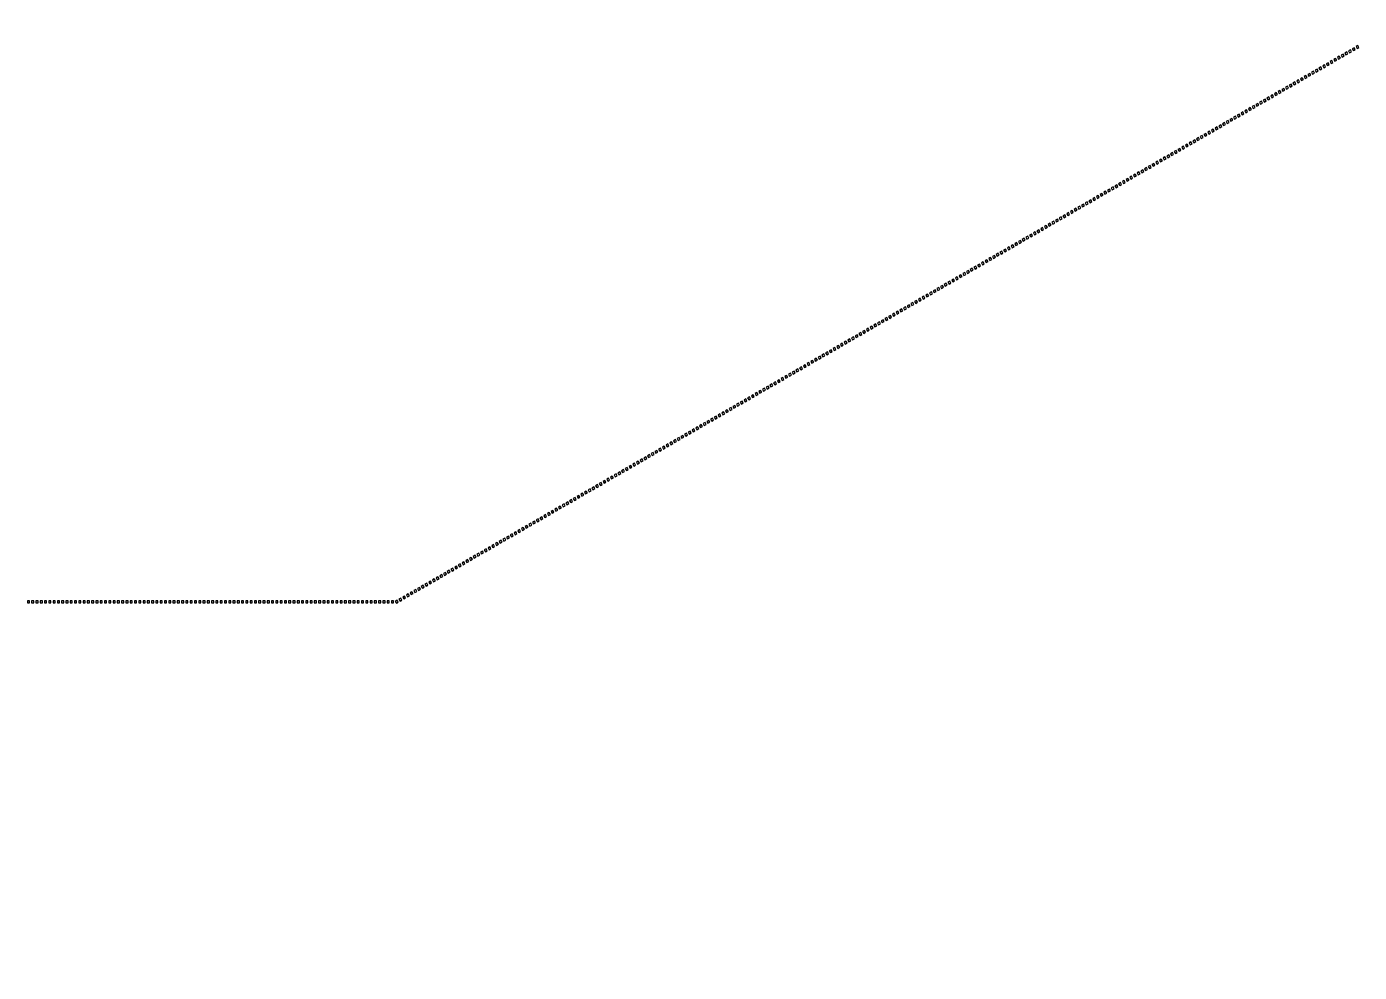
# Model space of a CAD drawing. Header units: inches. Extents: x 734146 to 834146, y 204695 to 304695.
# Drawn here: x 746422 to 748289, y 250310 to 251635 of the extents above; entities that cross this region are included whole.
import ezdxf

# ---------------------------------------------------------------- set-up
doc = ezdxf.new("R2010")
doc.units = ezdxf.units.IN
doc.header["$MEASUREMENT"] = 0

msp = doc.modelspace()

# ---------------------------------------------------------------- linework, layer by layer
for points in [[(748265.7, 251596.2), (748263.1, 251594.7), (748264.6, 251592.1), (748267.2, 251593.6)], [(748270.9, 251599.2), (748268.3, 251597.7), (748269.8, 251595.1), (748272.4, 251596.6)], [(748276.1, 251602.2), (748273.5, 251600.7), (748275, 251598.1), (748277.6, 251599.6)], [(748281.3, 251605.2), (748278.7, 251603.7), (748280.2, 251601.1), (748282.8, 251602.6)], [(748286.5, 251608.2), (748283.9, 251606.7), (748285.4, 251604.1), (748288, 251605.6)], [(748234.6, 251578.2), (748232, 251576.7), (748233.5, 251574.1), (748236.1, 251575.6)], [(748239.7, 251581.2), (748237.2, 251579.7), (748238.7, 251577.1), (748241.2, 251578.6)], [(748244.9, 251584.2), (748242.3, 251582.7), (748243.8, 251580.1), (748246.4, 251581.6)], [(748250.1, 251587.2), (748247.5, 251585.7), (748249, 251583.1), (748251.6, 251584.6)], [(748255.3, 251590.2), (748252.7, 251588.7), (748254.2, 251586.1), (748256.8, 251587.6)], [(748260.5, 251593.2), (748257.9, 251591.7), (748259.4, 251589.1), (748262, 251590.6)], [(748203.4, 251560.2), (748200.8, 251558.7), (748202.3, 251556.1), (748204.9, 251557.6)], [(748208.6, 251563.2), (748206, 251561.7), (748207.5, 251559.1), (748210.1, 251560.6)], [(748213.8, 251566.2), (748211.2, 251564.7), (748212.7, 251562.1), (748215.3, 251563.6)], [(748219, 251569.2), (748216.4, 251567.7), (748217.9, 251565.1), (748220.5, 251566.6)], [(748224.2, 251572.2), (748221.6, 251570.7), (748223.1, 251568.1), (748225.7, 251569.6)], [(748229.4, 251575.2), (748226.8, 251573.7), (748228.3, 251571.1), (748230.9, 251572.6)], [(748167, 251539.2), (748164.4, 251537.7), (748165.9, 251535.1), (748168.5, 251536.6)], [(748172.2, 251542.2), (748169.6, 251540.7), (748171.1, 251538.1), (748173.7, 251539.6)], [(748177.4, 251545.2), (748174.8, 251543.7), (748176.3, 251541.1), (748178.9, 251542.6)], [(748182.6, 251548.2), (748180, 251546.7), (748181.5, 251544.1), (748184.1, 251545.6)], [(748187.8, 251551.2), (748185.2, 251549.7), (748186.7, 251547.1), (748189.3, 251548.6)], [(748193, 251554.2), (748190.4, 251552.7), (748191.9, 251550.1), (748194.5, 251551.6)], [(748198.2, 251557.2), (748195.6, 251555.7), (748197.1, 251553.1), (748199.7, 251554.6)], [(748135.8, 251521.2), (748133.2, 251519.7), (748134.7, 251517.1), (748137.3, 251518.6)], [(748141, 251524.2), (748138.4, 251522.7), (748139.9, 251520.1), (748142.5, 251521.6)], [(748146.2, 251527.2), (748143.6, 251525.7), (748145.1, 251523.1), (748147.7, 251524.6)], [(748151.4, 251530.2), (748148.8, 251528.7), (748150.3, 251526.1), (748152.9, 251527.6)], [(748156.6, 251533.2), (748154, 251531.7), (748155.5, 251529.1), (748158.1, 251530.6)], [(748161.8, 251536.2), (748159.2, 251534.7), (748160.7, 251532.1), (748163.3, 251533.6)], [(748104.6, 251503.2), (748102.1, 251501.7), (748103.6, 251499.1), (748106.1, 251500.6)], [(748109.8, 251506.2), (748107.2, 251504.7), (748108.7, 251502.1), (748111.3, 251503.6)], [(748115, 251509.2), (748112.4, 251507.7), (748113.9, 251505.1), (748116.5, 251506.6)], [(748120.2, 251512.2), (748117.6, 251510.7), (748119.1, 251508.1), (748121.7, 251509.6)], [(748125.4, 251515.2), (748122.8, 251513.7), (748124.3, 251511.1), (748126.9, 251512.6)], [(748130.6, 251518.2), (748128, 251516.7), (748129.5, 251514.1), (748132.1, 251515.6)], [(748073.5, 251485.2), (748070.9, 251483.7), (748072.4, 251481.1), (748075, 251482.6)], [(748078.7, 251488.2), (748076.1, 251486.7), (748077.6, 251484.1), (748080.2, 251485.6)], [(748083.9, 251491.2), (748081.3, 251489.7), (748082.8, 251487.1), (748085.4, 251488.6)], [(748089.1, 251494.2), (748086.5, 251492.7), (748088, 251490.1), (748090.6, 251491.6)], [(748094.3, 251497.2), (748091.7, 251495.7), (748093.2, 251493.1), (748095.8, 251494.6)], [(748099.5, 251500.2), (748096.9, 251498.7), (748098.4, 251496.1), (748101, 251497.6)], [(748037.1, 251464.2), (748034.5, 251462.7), (748036, 251460.1), (748038.6, 251461.6)], [(748042.3, 251467.2), (748039.7, 251465.7), (748041.2, 251463.1), (748043.8, 251464.6)], [(748047.5, 251470.2), (748044.9, 251468.7), (748046.4, 251466.1), (748049, 251467.6)], [(748052.7, 251473.2), (748050.1, 251471.7), (748051.6, 251469.1), (748054.2, 251470.6)], [(748057.9, 251476.2), (748055.3, 251474.7), (748056.8, 251472.1), (748059.4, 251473.6)], [(748063.1, 251479.2), (748060.5, 251477.7), (748062, 251475.1), (748064.6, 251476.6)], [(748068.3, 251482.2), (748065.7, 251480.7), (748067.2, 251478.1), (748069.8, 251479.6)], [(748005.9, 251446.2), (748003.3, 251444.7), (748004.8, 251442.1), (748007.4, 251443.6)], [(748011.1, 251449.2), (748008.5, 251447.7), (748010, 251445.1), (748012.6, 251446.6)], [(748016.3, 251452.2), (748013.7, 251450.7), (748015.2, 251448.1), (748017.8, 251449.6)], [(748021.5, 251455.2), (748018.9, 251453.7), (748020.4, 251451.1), (748023, 251452.6)], [(748026.7, 251458.2), (748024.1, 251456.7), (748025.6, 251454.1), (748028.2, 251455.6)], [(748031.9, 251461.2), (748029.3, 251459.7), (748030.8, 251457.1), (748033.4, 251458.6)], [(747974.7, 251428.2), (747972.1, 251426.7), (747973.6, 251424.1), (747976.2, 251425.6)], [(747979.9, 251431.2), (747977.3, 251429.7), (747978.8, 251427.1), (747981.4, 251428.6)], [(747985.1, 251434.2), (747982.5, 251432.7), (747984, 251430.1), (747986.6, 251431.6)], [(747990.3, 251437.2), (747987.7, 251435.7), (747989.2, 251433.1), (747991.8, 251434.6)], [(747995.5, 251440.2), (747992.9, 251438.7), (747994.4, 251436.1), (747997, 251437.6)], [(748000.7, 251443.2), (747998.1, 251441.7), (747999.6, 251439.1), (748002.2, 251440.6)], [(747943.6, 251410.2), (747941, 251408.7), (747942.5, 251406.1), (747945.1, 251407.6)], [(747948.8, 251413.2), (747946.2, 251411.7), (747947.7, 251409.1), (747950.3, 251410.6)], [(747954, 251416.2), (747951.4, 251414.7), (747952.9, 251412.1), (747955.5, 251413.6)], [(747959.2, 251419.2), (747956.6, 251417.7), (747958.1, 251415.1), (747960.7, 251416.6)], [(747964.4, 251422.2), (747961.8, 251420.7), (747963.3, 251418.1), (747965.9, 251419.6)], [(747969.5, 251425.2), (747967, 251423.7), (747968.5, 251421.1), (747971, 251422.6)], [(747912.4, 251392.2), (747909.8, 251390.7), (747911.3, 251388.1), (747913.9, 251389.6)], [(747917.6, 251395.2), (747915, 251393.7), (747916.5, 251391.1), (747919.1, 251392.6)], [(747922.8, 251398.2), (747920.2, 251396.7), (747921.7, 251394.1), (747924.3, 251395.6)], [(747928, 251401.2), (747925.4, 251399.7), (747926.9, 251397.1), (747929.5, 251398.6)], [(747933.2, 251404.2), (747930.6, 251402.7), (747932.1, 251400.1), (747934.7, 251401.6)], [(747938.4, 251407.2), (747935.8, 251405.7), (747937.3, 251403.1), (747939.9, 251404.6)], [(747876, 251371.2), (747873.4, 251369.7), (747874.9, 251367.1), (747877.5, 251368.6)], [(747881.2, 251374.2), (747878.6, 251372.7), (747880.1, 251370.1), (747882.7, 251371.6)], [(747886.4, 251377.2), (747883.8, 251375.7), (747885.3, 251373.1), (747887.9, 251374.6)], [(747891.6, 251380.2), (747889, 251378.7), (747890.5, 251376.1), (747893.1, 251377.6)], [(747896.8, 251383.2), (747894.2, 251381.7), (747895.7, 251379.1), (747898.3, 251380.6)], [(747902, 251386.2), (747899.4, 251384.7), (747900.9, 251382.1), (747903.5, 251383.6)], [(747907.2, 251389.2), (747904.6, 251387.7), (747906.1, 251385.1), (747908.7, 251386.6)], [(747844.8, 251353.2), (747842.2, 251351.7), (747843.7, 251349.1), (747846.3, 251350.6)], [(747850, 251356.2), (747847.4, 251354.7), (747848.9, 251352.1), (747851.5, 251353.6)], [(747855.2, 251359.2), (747852.6, 251357.7), (747854.1, 251355.1), (747856.7, 251356.6)], [(747860.4, 251362.2), (747857.8, 251360.7), (747859.3, 251358.1), (747861.9, 251359.6)], [(747865.6, 251365.2), (747863, 251363.7), (747864.5, 251361.1), (747867.1, 251362.6)], [(747870.8, 251368.2), (747868.2, 251366.7), (747869.7, 251364.1), (747872.3, 251365.6)], [(747813.7, 251335.2), (747811.1, 251333.7), (747812.6, 251331.1), (747815.2, 251332.6)], [(747818.9, 251338.2), (747816.3, 251336.7), (747817.8, 251334.1), (747820.4, 251335.6)], [(747824.1, 251341.2), (747821.5, 251339.7), (747823, 251337.1), (747825.6, 251338.6)], [(747829.3, 251344.2), (747826.7, 251342.7), (747828.2, 251340.1), (747830.8, 251341.6)], [(747834.4, 251347.2), (747831.9, 251345.7), (747833.4, 251343.1), (747835.9, 251344.6)], [(747839.6, 251350.2), (747837, 251348.7), (747838.5, 251346.1), (747841.1, 251347.6)], [(747782.5, 251317.2), (747779.9, 251315.7), (747781.4, 251313.1), (747784, 251314.6)], [(747787.7, 251320.2), (747785.1, 251318.7), (747786.6, 251316.1), (747789.2, 251317.6)], [(747792.9, 251323.2), (747790.3, 251321.7), (747791.8, 251319.1), (747794.4, 251320.6)], [(747798.1, 251326.2), (747795.5, 251324.7), (747797, 251322.1), (747799.6, 251323.6)], [(747803.3, 251329.2), (747800.7, 251327.7), (747802.2, 251325.1), (747804.8, 251326.6)], [(747808.5, 251332.2), (747805.9, 251330.7), (747807.4, 251328.1), (747810, 251329.6)], [(747746.1, 251296.2), (747743.5, 251294.7), (747745, 251292.1), (747747.6, 251293.6)], [(747751.3, 251299.2), (747748.7, 251297.7), (747750.2, 251295.1), (747752.8, 251296.6)], [(747756.5, 251302.2), (747753.9, 251300.7), (747755.4, 251298.1), (747758, 251299.6)], [(747761.7, 251305.2), (747759.1, 251303.7), (747760.6, 251301.1), (747763.2, 251302.6)], [(747766.9, 251308.2), (747764.3, 251306.7), (747765.8, 251304.1), (747768.4, 251305.6)], [(747772.1, 251311.2), (747769.5, 251309.7), (747771, 251307.1), (747773.6, 251308.6)], [(747777.3, 251314.2), (747774.7, 251312.7), (747776.2, 251310.1), (747778.8, 251311.6)], [(747714.9, 251278.2), (747712.3, 251276.7), (747713.8, 251274.1), (747716.4, 251275.6)], [(747720.1, 251281.2), (747717.5, 251279.7), (747719, 251277.1), (747721.6, 251278.6)], [(747725.3, 251284.2), (747722.7, 251282.7), (747724.2, 251280.1), (747726.8, 251281.6)], [(747730.5, 251287.2), (747727.9, 251285.7), (747729.4, 251283.1), (747732, 251284.6)], [(747735.7, 251290.2), (747733.1, 251288.7), (747734.6, 251286.1), (747737.2, 251287.6)], [(747740.9, 251293.2), (747738.3, 251291.7), (747739.8, 251289.1), (747742.4, 251290.6)], [(747683.8, 251260.2), (747681.2, 251258.7), (747682.7, 251256.1), (747685.3, 251257.6)], [(747689, 251263.2), (747686.4, 251261.7), (747687.9, 251259.1), (747690.5, 251260.6)], [(747694.2, 251266.2), (747691.6, 251264.7), (747693.1, 251262.1), (747695.7, 251263.6)], [(747699.3, 251269.2), (747696.8, 251267.7), (747698.3, 251265.1), (747700.8, 251266.6)], [(747704.5, 251272.2), (747701.9, 251270.7), (747703.4, 251268.1), (747706, 251269.6)], [(747709.7, 251275.2), (747707.1, 251273.7), (747708.6, 251271.1), (747711.2, 251272.6)], [(747652.6, 251242.2), (747650, 251240.7), (747651.5, 251238.1), (747654.1, 251239.6)], [(747657.8, 251245.2), (747655.2, 251243.7), (747656.7, 251241.1), (747659.3, 251242.6)], [(747663, 251248.2), (747660.4, 251246.7), (747661.9, 251244.1), (747664.5, 251245.6)], [(747668.2, 251251.2), (747665.6, 251249.7), (747667.1, 251247.1), (747669.7, 251248.6)], [(747673.4, 251254.2), (747670.8, 251252.7), (747672.3, 251250.1), (747674.9, 251251.6)], [(747678.6, 251257.2), (747676, 251255.7), (747677.5, 251253.1), (747680.1, 251254.6)], [(747616.2, 251221.2), (747613.6, 251219.7), (747615.1, 251217.1), (747617.7, 251218.6)], [(747621.4, 251224.2), (747618.8, 251222.7), (747620.3, 251220.1), (747622.9, 251221.6)], [(747626.6, 251227.2), (747624, 251225.7), (747625.5, 251223.1), (747628.1, 251224.6)], [(747631.8, 251230.2), (747629.2, 251228.7), (747630.7, 251226.1), (747633.3, 251227.6)], [(747637, 251233.2), (747634.4, 251231.7), (747635.9, 251229.1), (747638.5, 251230.6)], [(747642.2, 251236.2), (747639.6, 251234.7), (747641.1, 251232.1), (747643.7, 251233.6)], [(747647.4, 251239.2), (747644.8, 251237.7), (747646.3, 251235.1), (747648.9, 251236.6)], [(747585, 251203.2), (747582.4, 251201.7), (747583.9, 251199.1), (747586.5, 251200.6)], [(747590.2, 251206.2), (747587.6, 251204.7), (747589.1, 251202.1), (747591.7, 251203.6)], [(747595.4, 251209.2), (747592.8, 251207.7), (747594.3, 251205.1), (747596.9, 251206.6)], [(747600.6, 251212.2), (747598, 251210.7), (747599.5, 251208.1), (747602.1, 251209.6)], [(747605.8, 251215.2), (747603.2, 251213.7), (747604.7, 251211.1), (747607.3, 251212.6)], [(747611, 251218.2), (747608.4, 251216.7), (747609.9, 251214.1), (747612.5, 251215.6)], [(747553.9, 251185.2), (747551.3, 251183.7), (747552.8, 251181.1), (747555.4, 251182.6)], [(747559.1, 251188.2), (747556.5, 251186.7), (747558, 251184.1), (747560.6, 251185.6)], [(747564.2, 251191.2), (747561.7, 251189.7), (747563.2, 251187.1), (747565.7, 251188.6)], [(747569.4, 251194.2), (747566.8, 251192.7), (747568.3, 251190.1), (747570.9, 251191.6)], [(747574.6, 251197.2), (747572, 251195.7), (747573.5, 251193.1), (747576.1, 251194.6)], [(747579.8, 251200.2), (747577.2, 251198.7), (747578.7, 251196.1), (747581.3, 251197.6)], [(747522.7, 251167.2), (747520.1, 251165.7), (747521.6, 251163.1), (747524.2, 251164.6)], [(747527.9, 251170.2), (747525.3, 251168.7), (747526.8, 251166.1), (747529.4, 251167.6)], [(747533.1, 251173.2), (747530.5, 251171.7), (747532, 251169.1), (747534.6, 251170.6)], [(747538.3, 251176.2), (747535.7, 251174.7), (747537.2, 251172.1), (747539.8, 251173.6)], [(747543.5, 251179.2), (747540.9, 251177.7), (747542.4, 251175.1), (747545, 251176.6)], [(747548.7, 251182.2), (747546.1, 251180.7), (747547.6, 251178.1), (747550.2, 251179.6)], [(747491.5, 251149.2), (747488.9, 251147.7), (747490.4, 251145.1), (747493, 251146.6)], [(747496.7, 251152.2), (747494.1, 251150.7), (747495.6, 251148.1), (747498.2, 251149.6)], [(747501.9, 251155.2), (747499.3, 251153.7), (747500.8, 251151.1), (747503.4, 251152.6)], [(747507.1, 251158.2), (747504.5, 251156.7), (747506, 251154.1), (747508.6, 251155.6)], [(747512.3, 251161.2), (747509.7, 251159.7), (747511.2, 251157.1), (747513.8, 251158.6)], [(747517.5, 251164.2), (747514.9, 251162.7), (747516.4, 251160.1), (747519, 251161.6)], [(747455.1, 251128.2), (747452.5, 251126.7), (747454, 251124.1), (747456.6, 251125.6)], [(747460.3, 251131.2), (747457.7, 251129.7), (747459.2, 251127.1), (747461.8, 251128.6)], [(747465.5, 251134.2), (747462.9, 251132.7), (747464.4, 251130.1), (747467, 251131.6)], [(747470.7, 251137.2), (747468.1, 251135.7), (747469.6, 251133.1), (747472.2, 251134.6)], [(747475.9, 251140.2), (747473.3, 251138.7), (747474.8, 251136.1), (747477.4, 251137.6)], [(747481.1, 251143.2), (747478.5, 251141.7), (747480, 251139.1), (747482.6, 251140.6)], [(747486.3, 251146.2), (747483.7, 251144.7), (747485.2, 251142.1), (747487.8, 251143.6)], [(747424, 251110.2), (747421.4, 251108.7), (747422.9, 251106.1), (747425.5, 251107.6)], [(747429.1, 251113.2), (747426.6, 251111.7), (747428.1, 251109.1), (747430.6, 251110.6)], [(747434.3, 251116.2), (747431.7, 251114.7), (747433.2, 251112.1), (747435.8, 251113.6)], [(747439.5, 251119.2), (747436.9, 251117.7), (747438.4, 251115.1), (747441, 251116.6)], [(747444.7, 251122.2), (747442.1, 251120.7), (747443.6, 251118.1), (747446.2, 251119.6)], [(747449.9, 251125.2), (747447.3, 251123.7), (747448.8, 251121.1), (747451.4, 251122.6)], [(747392.8, 251092.2), (747390.2, 251090.7), (747391.7, 251088.1), (747394.3, 251089.6)], [(747398, 251095.2), (747395.4, 251093.7), (747396.9, 251091.1), (747399.5, 251092.6)], [(747403.2, 251098.2), (747400.6, 251096.7), (747402.1, 251094.1), (747404.7, 251095.6)], [(747408.4, 251101.2), (747405.8, 251099.7), (747407.3, 251097.1), (747409.9, 251098.6)], [(747413.6, 251104.2), (747411, 251102.7), (747412.5, 251100.1), (747415.1, 251101.6)], [(747418.8, 251107.2), (747416.2, 251105.7), (747417.7, 251103.1), (747420.3, 251104.6)], [(747361.6, 251074.2), (747359, 251072.7), (747360.5, 251070.1), (747363.1, 251071.6)], [(747366.8, 251077.2), (747364.2, 251075.7), (747365.7, 251073.1), (747368.3, 251074.6)], [(747372, 251080.2), (747369.4, 251078.7), (747370.9, 251076.1), (747373.5, 251077.6)], [(747377.2, 251083.2), (747374.6, 251081.7), (747376.1, 251079.1), (747378.7, 251080.6)], [(747382.4, 251086.2), (747379.8, 251084.7), (747381.3, 251082.1), (747383.9, 251083.6)], [(747387.6, 251089.2), (747385, 251087.7), (747386.5, 251085.1), (747389.1, 251086.6)], [(747325.2, 251053.2), (747322.6, 251051.7), (747324.1, 251049.1), (747326.7, 251050.6)], [(747330.4, 251056.2), (747327.8, 251054.7), (747329.3, 251052.1), (747331.9, 251053.6)], [(747335.6, 251059.2), (747333, 251057.7), (747334.5, 251055.1), (747337.1, 251056.6)], [(747340.8, 251062.2), (747338.2, 251060.7), (747339.7, 251058.1), (747342.3, 251059.6)], [(747346, 251065.2), (747343.4, 251063.7), (747344.9, 251061.1), (747347.5, 251062.6)], [(747351.2, 251068.2), (747348.6, 251066.7), (747350.1, 251064.1), (747352.7, 251065.6)], [(747356.4, 251071.2), (747353.8, 251069.7), (747355.3, 251067.1), (747357.9, 251068.6)], [(747294, 251035.2), (747291.5, 251033.7), (747293, 251031.1), (747295.5, 251032.6)], [(747299.2, 251038.2), (747296.6, 251036.7), (747298.1, 251034.1), (747300.7, 251035.6)], [(747304.4, 251041.2), (747301.8, 251039.7), (747303.3, 251037.1), (747305.9, 251038.6)], [(747309.6, 251044.2), (747307, 251042.7), (747308.5, 251040.1), (747311.1, 251041.6)], [(747314.8, 251047.2), (747312.2, 251045.7), (747313.7, 251043.1), (747316.3, 251044.6)], [(747320, 251050.2), (747317.4, 251048.7), (747318.9, 251046.1), (747321.5, 251047.6)], [(747262.9, 251017.2), (747260.3, 251015.7), (747261.8, 251013.1), (747264.4, 251014.6)], [(747268.1, 251020.2), (747265.5, 251018.7), (747267, 251016.1), (747269.6, 251017.6)], [(747273.3, 251023.2), (747270.7, 251021.7), (747272.2, 251019.1), (747274.8, 251020.6)], [(747278.5, 251026.2), (747275.9, 251024.7), (747277.4, 251022.1), (747280, 251023.6)], [(747283.7, 251029.2), (747281.1, 251027.7), (747282.6, 251025.1), (747285.2, 251026.6)], [(747288.9, 251032.2), (747286.3, 251030.7), (747287.8, 251028.1), (747290.4, 251029.6)], [(747231.7, 250999.2), (747229.1, 250997.7), (747230.6, 250995.1), (747233.2, 250996.6)], [(747236.9, 251002.2), (747234.3, 251000.7), (747235.8, 250998.1), (747238.4, 250999.6)], [(747242.1, 251005.2), (747239.5, 251003.7), (747241, 251001.1), (747243.6, 251002.6)], [(747247.3, 251008.2), (747244.7, 251006.7), (747246.2, 251004.1), (747248.8, 251005.6)], [(747252.5, 251011.2), (747249.9, 251009.7), (747251.4, 251007.1), (747254, 251008.6)], [(747257.7, 251014.2), (747255.1, 251012.7), (747256.6, 251010.1), (747259.2, 251011.6)], [(747200.5, 250981.2), (747197.9, 250979.7), (747199.4, 250977.1), (747202, 250978.6)], [(747205.7, 250984.2), (747203.1, 250982.7), (747204.6, 250980.1), (747207.2, 250981.6)], [(747210.9, 250987.2), (747208.3, 250985.7), (747209.8, 250983.1), (747212.4, 250984.6)], [(747216.1, 250990.2), (747213.5, 250988.7), (747215, 250986.1), (747217.6, 250987.6)], [(747221.3, 250993.2), (747218.7, 250991.7), (747220.2, 250989.1), (747222.8, 250990.6)], [(747226.5, 250996.2), (747223.9, 250994.7), (747225.4, 250992.1), (747228, 250993.6)], [(747164.1, 250960.2), (747161.5, 250958.7), (747163, 250956.1), (747165.6, 250957.6)], [(747169.3, 250963.2), (747166.7, 250961.7), (747168.2, 250959.1), (747170.8, 250960.6)], [(747174.5, 250966.2), (747171.9, 250964.7), (747173.4, 250962.1), (747176, 250963.6)], [(747179.7, 250969.2), (747177.1, 250967.7), (747178.6, 250965.1), (747181.2, 250966.6)], [(747184.9, 250972.2), (747182.3, 250970.7), (747183.8, 250968.1), (747186.4, 250969.6)], [(747190.1, 250975.2), (747187.5, 250973.7), (747189, 250971.1), (747191.6, 250972.6)], [(747195.3, 250978.2), (747192.7, 250976.7), (747194.2, 250974.1), (747196.8, 250975.6)], [(747133, 250942.2), (747130.4, 250940.7), (747131.9, 250938.1), (747134.5, 250939.6)], [(747138.2, 250945.2), (747135.6, 250943.7), (747137.1, 250941.1), (747139.7, 250942.6)], [(747143.4, 250948.2), (747140.8, 250946.7), (747142.3, 250944.1), (747144.9, 250945.6)], [(747148.6, 250951.2), (747146, 250949.7), (747147.5, 250947.1), (747150.1, 250948.6)], [(747153.8, 250954.2), (747151.2, 250952.7), (747152.7, 250950.1), (747155.3, 250951.6)], [(747158.9, 250957.2), (747156.4, 250955.7), (747157.9, 250953.1), (747160.4, 250954.6)], [(747101.8, 250924.2), (747099.2, 250922.7), (747100.7, 250920.1), (747103.3, 250921.6)], [(747107, 250927.2), (747104.4, 250925.7), (747105.9, 250923.1), (747108.5, 250924.6)], [(747112.2, 250930.2), (747109.6, 250928.7), (747111.1, 250926.1), (747113.7, 250927.6)], [(747117.4, 250933.2), (747114.8, 250931.7), (747116.3, 250929.1), (747118.9, 250930.6)], [(747122.6, 250936.2), (747120, 250934.7), (747121.5, 250932.1), (747124.1, 250933.6)], [(747127.8, 250939.2), (747125.2, 250937.7), (747126.7, 250935.1), (747129.3, 250936.6)], [(747070.6, 250906.2), (747068, 250904.7), (747069.5, 250902.1), (747072.1, 250903.6)], [(747075.8, 250909.2), (747073.2, 250907.7), (747074.7, 250905.1), (747077.3, 250906.6)], [(747081, 250912.2), (747078.4, 250910.7), (747079.9, 250908.1), (747082.5, 250909.6)], [(747086.2, 250915.2), (747083.6, 250913.7), (747085.1, 250911.1), (747087.7, 250912.6)], [(747091.4, 250918.2), (747088.8, 250916.7), (747090.3, 250914.1), (747092.9, 250915.6)], [(747096.6, 250921.2), (747094, 250919.7), (747095.5, 250917.1), (747098.1, 250918.6)], [(747034.2, 250885.2), (747031.6, 250883.7), (747033.1, 250881.1), (747035.7, 250882.6)], [(747039.4, 250888.2), (747036.8, 250886.7), (747038.3, 250884.1), (747040.9, 250885.6)], [(747044.6, 250891.2), (747042, 250889.7), (747043.5, 250887.1), (747046.1, 250888.6)], [(747049.8, 250894.2), (747047.2, 250892.7), (747048.7, 250890.1), (747051.3, 250891.6)], [(747055, 250897.2), (747052.4, 250895.7), (747053.9, 250893.1), (747056.5, 250894.6)], [(747060.2, 250900.2), (747057.6, 250898.7), (747059.1, 250896.1), (747061.7, 250897.6)], [(747065.4, 250903.2), (747062.8, 250901.7), (747064.3, 250899.1), (747066.9, 250900.6)], [(747003.1, 250867.2), (747000.5, 250865.7), (747002, 250863.1), (747004.6, 250864.6)], [(747008.3, 250870.2), (747005.7, 250868.7), (747007.2, 250866.1), (747009.8, 250867.6)], [(747013.5, 250873.2), (747010.9, 250871.7), (747012.4, 250869.1), (747015, 250870.6)], [(747018.7, 250876.2), (747016.1, 250874.7), (747017.6, 250872.1), (747020.2, 250873.6)], [(747023.8, 250879.2), (747021.3, 250877.7), (747022.8, 250875.1), (747025.3, 250876.6)], [(747029, 250882.2), (747026.4, 250880.7), (747027.9, 250878.1), (747030.5, 250879.6)], [(746971.9, 250849.2), (746969.3, 250847.7), (746970.8, 250845.1), (746973.4, 250846.6)], [(746977.1, 250852.2), (746974.5, 250850.7), (746976, 250848.1), (746978.6, 250849.6)], [(746982.3, 250855.2), (746979.7, 250853.7), (746981.2, 250851.1), (746983.8, 250852.6)], [(746987.5, 250858.2), (746984.9, 250856.7), (746986.4, 250854.1), (746989, 250855.6)], [(746992.7, 250861.2), (746990.1, 250859.7), (746991.6, 250857.1), (746994.2, 250858.6)], [(746997.9, 250864.2), (746995.3, 250862.7), (746996.8, 250860.1), (746999.4, 250861.6)], [(746422.7, 250827.6), (746425.7, 250827.6), (746425.7, 250830.6), (746422.7, 250830.6)], [(746428.7, 250827.6), (746431.7, 250827.6), (746431.7, 250830.6), (746428.7, 250830.6)], [(746434.7, 250827.6), (746437.7, 250827.6), (746437.7, 250830.6), (746434.7, 250830.6)], [(746440.7, 250827.6), (746443.7, 250827.6), (746443.7, 250830.6), (746440.7, 250830.6)], [(746446.7, 250827.6), (746449.7, 250827.6), (746449.7, 250830.6), (746446.7, 250830.6)], [(746452.7, 250827.6), (746455.7, 250827.6), (746455.7, 250830.6), (746452.7, 250830.6)], [(746458.7, 250827.6), (746461.7, 250827.6), (746461.7, 250830.6), (746458.7, 250830.6)], [(746464.7, 250827.6), (746467.7, 250827.6), (746467.7, 250830.6), (746464.7, 250830.6)], [(746470.7, 250827.6), (746473.7, 250827.6), (746473.7, 250830.6), (746470.7, 250830.6)], [(746476.7, 250827.6), (746479.7, 250827.6), (746479.7, 250830.6), (746476.7, 250830.6)], [(746482.7, 250827.6), (746485.7, 250827.6), (746485.7, 250830.6), (746482.7, 250830.6)], [(746488.7, 250827.6), (746491.7, 250827.6), (746491.7, 250830.6), (746488.7, 250830.6)], [(746494.7, 250827.6), (746497.7, 250827.6), (746497.7, 250830.6), (746494.7, 250830.6)], [(746500.7, 250827.6), (746503.7, 250827.6), (746503.7, 250830.6), (746500.7, 250830.6)], [(746506.7, 250827.6), (746509.7, 250827.6), (746509.7, 250830.6), (746506.7, 250830.6)], [(746512.7, 250827.6), (746515.7, 250827.6), (746515.7, 250830.6), (746512.7, 250830.6)], [(746518.7, 250827.6), (746521.7, 250827.6), (746521.7, 250830.6), (746518.7, 250830.6)], [(746524.7, 250827.6), (746527.7, 250827.6), (746527.7, 250830.6), (746524.7, 250830.6)], [(746530.7, 250827.6), (746533.7, 250827.6), (746533.7, 250830.6), (746530.7, 250830.6)], [(746536.7, 250827.6), (746539.7, 250827.6), (746539.7, 250830.6), (746536.7, 250830.6)], [(746542.7, 250827.6), (746545.7, 250827.6), (746545.7, 250830.6), (746542.7, 250830.6)], [(746548.7, 250827.6), (746551.7, 250827.6), (746551.7, 250830.6), (746548.7, 250830.6)], [(746554.7, 250827.6), (746557.7, 250827.6), (746557.7, 250830.6), (746554.7, 250830.6)], [(746560.7, 250827.6), (746563.7, 250827.6), (746563.7, 250830.6), (746560.7, 250830.6)], [(746566.7, 250827.6), (746569.7, 250827.6), (746569.7, 250830.6), (746566.7, 250830.6)], [(746572.7, 250827.6), (746575.7, 250827.6), (746575.7, 250830.6), (746572.7, 250830.6)], [(746578.7, 250827.6), (746581.7, 250827.6), (746581.7, 250830.6), (746578.7, 250830.6)], [(746584.7, 250827.6), (746587.7, 250827.6), (746587.7, 250830.6), (746584.7, 250830.6)], [(746590.7, 250827.6), (746593.7, 250827.6), (746593.7, 250830.6), (746590.7, 250830.6)], [(746596.7, 250827.6), (746599.7, 250827.6), (746599.7, 250830.6), (746596.7, 250830.6)], [(746602.7, 250827.6), (746605.7, 250827.6), (746605.7, 250830.6), (746602.7, 250830.6)], [(746608.7, 250827.6), (746611.7, 250827.6), (746611.7, 250830.6), (746608.7, 250830.6)], [(746614.7, 250827.6), (746617.7, 250827.6), (746617.7, 250830.6), (746614.7, 250830.6)], [(746620.7, 250827.6), (746623.7, 250827.6), (746623.7, 250830.6), (746620.7, 250830.6)], [(746626.7, 250827.6), (746629.7, 250827.6), (746629.7, 250830.6), (746626.7, 250830.6)], [(746632.7, 250827.6), (746635.7, 250827.6), (746635.7, 250830.6), (746632.7, 250830.6)], [(746638.7, 250827.6), (746641.7, 250827.6), (746641.7, 250830.6), (746638.7, 250830.6)], [(746644.7, 250827.6), (746647.7, 250827.6), (746647.7, 250830.6), (746644.7, 250830.6)], [(746650.7, 250827.6), (746653.7, 250827.6), (746653.7, 250830.6), (746650.7, 250830.6)], [(746656.7, 250827.6), (746659.7, 250827.6), (746659.7, 250830.6), (746656.7, 250830.6)], [(746662.7, 250827.6), (746665.7, 250827.6), (746665.7, 250830.6), (746662.7, 250830.6)], [(746668.7, 250827.6), (746671.7, 250827.6), (746671.7, 250830.6), (746668.7, 250830.6)], [(746674.7, 250827.6), (746677.7, 250827.6), (746677.7, 250830.6), (746674.7, 250830.6)], [(746680.7, 250827.6), (746683.7, 250827.6), (746683.7, 250830.6), (746680.7, 250830.6)], [(746686.7, 250827.6), (746689.7, 250827.6), (746689.7, 250830.6), (746686.7, 250830.6)], [(746692.7, 250827.6), (746695.7, 250827.6), (746695.7, 250830.6), (746692.7, 250830.6)], [(746698.7, 250827.6), (746701.7, 250827.6), (746701.7, 250830.6), (746698.7, 250830.6)], [(746704.7, 250827.6), (746707.7, 250827.6), (746707.7, 250830.6), (746704.7, 250830.6)], [(746710.7, 250827.6), (746713.7, 250827.6), (746713.7, 250830.6), (746710.7, 250830.6)], [(746716.7, 250827.6), (746719.7, 250827.6), (746719.7, 250830.6), (746716.7, 250830.6)], [(746722.7, 250827.6), (746725.7, 250827.6), (746725.7, 250830.6), (746722.7, 250830.6)], [(746728.7, 250827.6), (746731.7, 250827.6), (746731.7, 250830.6), (746728.7, 250830.6)], [(746734.7, 250827.6), (746737.7, 250827.6), (746737.7, 250830.6), (746734.7, 250830.6)], [(746740.7, 250827.6), (746743.7, 250827.6), (746743.7, 250830.6), (746740.7, 250830.6)], [(746746.7, 250827.6), (746749.7, 250827.6), (746749.7, 250830.6), (746746.7, 250830.6)], [(746752.7, 250827.6), (746755.7, 250827.6), (746755.7, 250830.6), (746752.7, 250830.6)], [(746758.7, 250827.6), (746761.7, 250827.6), (746761.7, 250830.6), (746758.7, 250830.6)], [(746764.7, 250827.6), (746767.7, 250827.6), (746767.7, 250830.6), (746764.7, 250830.6)], [(746770.7, 250827.6), (746773.7, 250827.6), (746773.7, 250830.6), (746770.7, 250830.6)], [(746776.7, 250827.6), (746779.7, 250827.6), (746779.7, 250830.6), (746776.7, 250830.6)], [(746782.7, 250827.6), (746785.7, 250827.6), (746785.7, 250830.6), (746782.7, 250830.6)], [(746788.7, 250827.6), (746791.7, 250827.6), (746791.7, 250830.6), (746788.7, 250830.6)], [(746794.7, 250827.6), (746797.7, 250827.6), (746797.7, 250830.6), (746794.7, 250830.6)], [(746800.7, 250827.6), (746803.7, 250827.6), (746803.7, 250830.6), (746800.7, 250830.6)], [(746806.7, 250827.6), (746809.7, 250827.6), (746809.7, 250830.6), (746806.7, 250830.6)], [(746812.7, 250827.6), (746815.7, 250827.6), (746815.7, 250830.6), (746812.7, 250830.6)], [(746818.7, 250827.6), (746821.7, 250827.6), (746821.7, 250830.6), (746818.7, 250830.6)], [(746824.7, 250827.6), (746827.7, 250827.6), (746827.7, 250830.6), (746824.7, 250830.6)], [(746830.7, 250827.6), (746833.7, 250827.6), (746833.7, 250830.6), (746830.7, 250830.6)], [(746836.7, 250827.6), (746839.7, 250827.6), (746839.7, 250830.6), (746836.7, 250830.6)], [(746842.7, 250827.6), (746845.7, 250827.6), (746845.7, 250830.6), (746842.7, 250830.6)], [(746848.7, 250827.6), (746851.7, 250827.6), (746851.7, 250830.6), (746848.7, 250830.6)], [(746854.7, 250827.6), (746857.7, 250827.6), (746857.7, 250830.6), (746854.7, 250830.6)], [(746860.7, 250827.6), (746863.7, 250827.6), (746863.7, 250830.6), (746860.7, 250830.6)], [(746866.7, 250827.6), (746869.7, 250827.6), (746869.7, 250830.6), (746866.7, 250830.6)], [(746872.7, 250827.6), (746875.7, 250827.6), (746875.7, 250830.6), (746872.7, 250830.6)], [(746878.7, 250827.6), (746881.7, 250827.6), (746881.7, 250830.6), (746878.7, 250830.6)], [(746884.7, 250827.6), (746887.7, 250827.6), (746887.7, 250830.6), (746884.7, 250830.6)], [(746890.7, 250827.6), (746893.7, 250827.6), (746893.7, 250830.6), (746890.7, 250830.6)], [(746896.7, 250827.6), (746899.7, 250827.6), (746899.7, 250830.6), (746896.7, 250830.6)], [(746902.7, 250827.6), (746905.7, 250827.6), (746905.7, 250830.6), (746902.7, 250830.6)], [(746908.7, 250827.6), (746911.7, 250827.6), (746911.7, 250830.6), (746908.7, 250830.6)], [(746914.7, 250827.6), (746917.7, 250827.6), (746917.7, 250830.6), (746914.7, 250830.6)], [(746920.7, 250827.6), (746923.7, 250827.6), (746923.7, 250830.6), (746920.7, 250830.6)], [(746926.7, 250827.6), (746929.7, 250827.6), (746929.7, 250830.6), (746926.7, 250830.6)], [(746932.7, 250827.6), (746935.7, 250827.6), (746935.7, 250830.6), (746932.7, 250830.6)], [(746940.7, 250831.2), (746938.1, 250829.7), (746939.6, 250827.1), (746942.2, 250828.6)], [(746945.9, 250834.2), (746943.3, 250832.7), (746944.8, 250830.1), (746947.4, 250831.6)], [(746951.1, 250837.2), (746948.5, 250835.7), (746950, 250833.1), (746952.6, 250834.6)], [(746956.3, 250840.2), (746953.7, 250838.7), (746955.2, 250836.1), (746957.8, 250837.6)], [(746961.5, 250843.2), (746958.9, 250841.7), (746960.4, 250839.1), (746963, 250840.6)], [(746966.7, 250846.2), (746964.1, 250844.7), (746965.6, 250842.1), (746968.2, 250843.6)]]:
    msp.add_lwpolyline(points, close=True)
msp.add_circle((784146.5, 254695.1), 50000)

doc.saveas('drawing.dxf')
